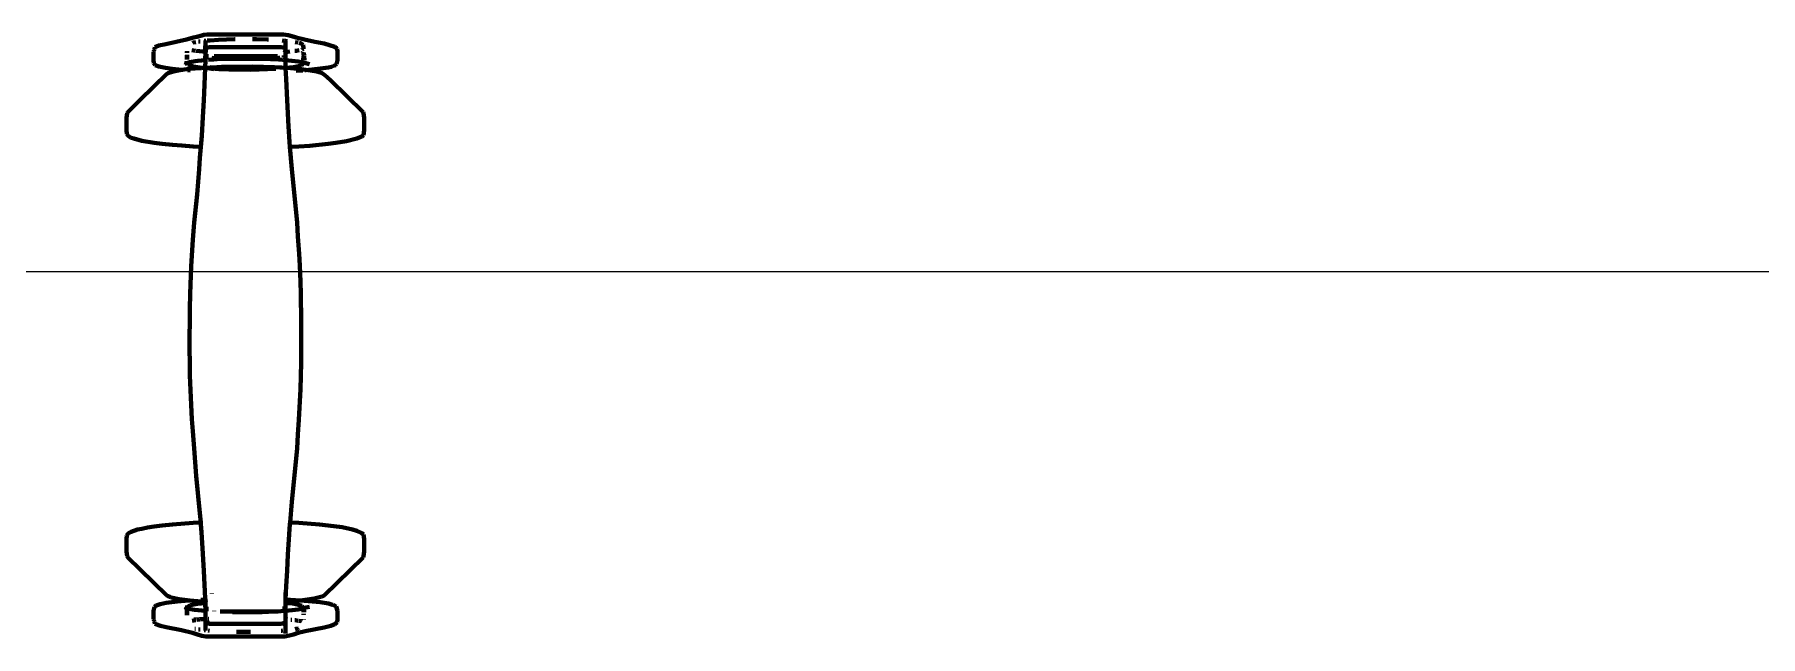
# Model space of a CAD drawing. Header units: millimetres. Extents: x 4307 to 31003, y 2809 to 20009.
# Drawn here: x 15368 to 15886, y 13000 to 13181 of the extents above; entities that cross this region are included whole.
import ezdxf

# ---------------------------------------------------------------- set-up
doc = ezdxf.new("R2010")
doc.units = ezdxf.units.MM
doc.layers.add('ProfileEdges', color=7, linetype='Continuous')

msp = doc.modelspace()

# ---------------------------------------------------------------- linework, layer by layer
msp.add_line((14569.22, 13109.79), (17092.49, 13109.79))
at = {"layer": 'ProfileEdges', "lineweight": 211}
for p, q in [((15407.29, 13178.04), (15405.22, 13177.61)), ((15407.29, 13178.04), (15413.46, 13179.38)), ((15413.46, 13179.38), (15415.57, 13179.95)), ((15415.45, 13178.5), (15415.28, 13178.44)), ((15415.45, 13178.5), (15416.29, 13178.63)), ((15416.56, 13180.23), (15415.57, 13179.95)), ((15418.14, 13180.64), (15416.56, 13180.23)), ((15417.07, 13178.76), (15417.59, 13178.84)), ((15418.14, 13180.64), (15418.71, 13180.75)), ((15418.71, 13180.75), (15419.73, 13180.88)), ((15419.15, 13179.01), (15418.78, 13178.98)), ((15419.15, 13179.01), (15419.14, 13176.14)), ((15419.15, 13179.09), (15419.15, 13179.01)), ((15419.29, 13179.02), (15419.15, 13179.01)), ((15419.28, 13176.28), (15419.15, 13179.01)), ((15420.56, 13179.13), (15419.68, 13179.05)), ((15419.73, 13180.88), (15442.61, 13180.88)), ((15420.56, 13179.13), (15423.11, 13179.31)), ((15427.86, 13179.48), (15423.11, 13179.31)), ((15428.08, 13179.48), (15427.86, 13179.48)), ((15433.34, 13179.48), (15434.53, 13179.46)), ((15437.69, 13179.39), (15434.53, 13179.46)), ((15438.06, 13179.37), (15437.69, 13179.39)), ((15442.25, 13179.05), (15442.77, 13179)), ((15444.01, 13180.69), (15442.61, 13180.88)), ((15443.05, 13178.98), (15443.21, 13178.96)), ((15443.21, 13178.96), (15443.16, 13176.56)), ((15443.21, 13179.09), (15443.21, 13178.96)), ((15443.21, 13178.96), (15443.71, 13178.91)), ((15444.01, 13180.69), (15445.79, 13180.19)), ((15445.79, 13180.19), (15446.45, 13180.02)), ((15446.13, 13178.61), (15447.02, 13178.46)), ((15448.86, 13179.38), (15446.45, 13180.02)), ((15447.88, 13178.19), (15447.26, 13178.4)), ((15448.51, 13177.75), (15447.88, 13178.19)), ((15448.51, 13177.75), (15448.63, 13176.65)), ((15452, 13178.68), (15448.86, 13179.38)), ((15452, 13178.68), (15454.78, 13178.17)), ((15454.78, 13178.17), (15458.04, 13177.19)), ((15403.71, 13175.89), (15403.58, 13175.66)), ((15403.58, 13175.66), (15403.58, 13173.19)), ((15403.67, 13172.27), (15403.58, 13173.19)), ((15403.71, 13175.89), (15403.8, 13176.26)), ((15403.8, 13176.26), (15403.89, 13176.49)), ((15404, 13177.06), (15403.89, 13176.49)), ((15405.22, 13177.61), (15404, 13177.06)), ((15413.61, 13172.48), (15413.58, 13172.35)), ((15413.61, 13172.92), (15413.61, 13172.48)), ((15413.64, 13175.71), (15413.62, 13175.82)), ((15413.63, 13174.74), (15413.62, 13173.36)), ((15413.64, 13175.71), (15413.64, 13175.43)), ((15413.72, 13175.85), (15413.72, 13175.41)), ((15413.72, 13174.75), (15413.72, 13173.37)), ((15413.87, 13172.38), (15413.76, 13172.93)), ((15414.52, 13172.61), (15413.87, 13172.38)), ((15416.14, 13172.92), (15414.52, 13172.61)), ((15416.19, 13176), (15415.08, 13176.21)), ((15416.14, 13172.92), (15416.9, 13173.03)), ((15418.39, 13175.76), (15416.43, 13175.97)), ((15416.9, 13173.03), (15419.14, 13173.23)), ((15419.16, 13175.7), (15418.39, 13175.76)), ((15418.82, 13176.15), (15419.16, 13175.85)), ((15419.11, 13171.01), (15419.17, 13173.14)), ((15419.16, 13176.08), (15419.14, 13176.14)), ((15419.16, 13175.7), (15419.14, 13173.23)), ((15419.14, 13173.23), (15419.17, 13173.24)), ((15419.14, 13173.23), (15419.17, 13173.14)), ((15419.21, 13176.04), (15419.16, 13176.08)), ((15419.19, 13175.98), (15419.16, 13175.92)), ((15419.16, 13175.92), (15419.16, 13175.85)), ((15419.16, 13175.85), (15419.16, 13175.7)), ((15419.16, 13175.85), (15419.24, 13175.84)), ((15419.31, 13175.69), (15419.16, 13175.7)), ((15419.17, 13173.24), (15419.48, 13173.27)), ((15419.17, 13173.14), (15419.36, 13173.04)), ((15419.37, 13173.07), (15419.17, 13173.14)), ((15419.17, 13173.14), (15419.3, 13172.93)), ((15419.19, 13175.98), (15419.21, 13176.04)), ((15419.29, 13175.93), (15419.19, 13175.98)), ((15419.19, 13175.98), (15419.24, 13175.84)), ((15419.28, 13176.28), (15419.21, 13176.04)), ((15419.24, 13175.84), (15419.3, 13175.79)), ((15419.24, 13175.84), (15419.3, 13175.83)), ((15419.47, 13176.97), (15419.28, 13176.28)), ((15419.29, 13175.93), (15419.28, 13176.28)), ((15419.36, 13175.83), (15419.29, 13175.93)), ((15419.3, 13175.83), (15419.29, 13175.93)), ((15419.3, 13175.79), (15419.3, 13175.83)), ((15419.3, 13175.79), (15419.36, 13175.78)), ((15419.36, 13175.75), (15419.3, 13175.79)), ((15419.31, 13175.69), (15419.3, 13175.79)), ((15419.31, 13175.6), (15419.31, 13175.69)), ((15419.35, 13175.68), (15419.31, 13175.69)), ((15420.41, 13177.11), (15419.47, 13176.97)), ((15419.54, 13175.03), (15419.54, 13173.37)), ((15421.56, 13173.4), (15420.11, 13173.31)), ((15420.41, 13177.11), (15441.94, 13177.1)), ((15421.49, 13173.15), (15421.56, 13173.4)), ((15421.56, 13173.4), (15421.82, 13174.35)), ((15422.56, 13173.46), (15421.56, 13173.4)), ((15421.82, 13174.35), (15440.81, 13174.35)), ((15422.56, 13173.46), (15427.54, 13173.58)), ((15427.54, 13173.58), (15431.06, 13173.61)), ((15431.06, 13173.61), (15436.18, 13173.56)), ((15436.18, 13173.56), (15441.08, 13173.36)), ((15441.08, 13173.36), (15440.81, 13174.35)), ((15441.08, 13173.36), (15442.32, 13173.31)), ((15441.14, 13173.15), (15441.08, 13173.36)), ((15441.94, 13177.1), (15442.94, 13176.93)), ((15442.72, 13174.14), (15442.71, 13174.59)), ((15443.01, 13173.26), (15442.85, 13173.29)), ((15442.96, 13175.66), (15442.88, 13175.66)), ((15442.88, 13175.51), (15442.96, 13175.66)), ((15442.88, 13172.57), (15443.01, 13173.26)), ((15443.06, 13175.85), (15442.89, 13175.81)), ((15443.01, 13175.76), (15442.89, 13175.74)), ((15443.16, 13176.56), (15442.93, 13176.67)), ((15442.93, 13176.61), (15443.16, 13176.56)), ((15443.16, 13176.56), (15442.94, 13176.93)), ((15442.96, 13175.66), (15443.01, 13175.76)), ((15443.17, 13175.68), (15442.96, 13175.66)), ((15443.07, 13175.76), (15443.01, 13175.76)), ((15443.01, 13173.26), (15443.18, 13173.92)), ((15443.19, 13173.24), (15443.01, 13173.26)), ((15443.11, 13175.86), (15443.06, 13175.85)), ((15443.07, 13175.76), (15443.06, 13175.85)), ((15443.17, 13176.07), (15443.11, 13175.86)), ((15443.16, 13176.56), (15443.21, 13176.14)), ((15443.2, 13176.11), (15443.17, 13176.07)), ((15443.17, 13176.07), (15443.17, 13175.9)), ((15443.17, 13175.68), (15443.17, 13175.9)), ((15443.86, 13175.72), (15443.17, 13175.68)), ((15443.2, 13174.24), (15443.17, 13175.68)), ((15443.18, 13174.13), (15443.2, 13174.24)), ((15443.18, 13173.92), (15443.18, 13174.13)), ((15443.18, 13173.92), (15443.19, 13173.24)), ((15443.19, 13173.24), (15443.19, 13173.1)), ((15446.99, 13172.77), (15443.19, 13173.24)), ((15443.19, 13173.1), (15443.23, 13171.13)), ((15443.21, 13176.14), (15443.2, 13176.11)), ((15443.86, 13175.72), (15444.55, 13175.8)), ((15446.05, 13175.98), (15446.5, 13176.04)), ((15446.5, 13176.04), (15447.3, 13176.19)), ((15446.99, 13172.77), (15448.41, 13172.47)), ((15448.09, 13176.34), (15448.22, 13176.37)), ((15448.46, 13172.51), (15448.15, 13172.58)), ((15448.41, 13172.47), (15448.15, 13172.58)), ((15448.63, 13176.56), (15448.22, 13176.37)), ((15448.37, 13171.96), (15448.45, 13172.46)), ((15448.39, 13175.37), (15448.48, 13175.65)), ((15448.5, 13175.63), (15448.39, 13175.37)), ((15448.41, 13172.47), (15448.45, 13172.46)), ((15448.45, 13172.46), (15448.46, 13172.51)), ((15448.72, 13172.33), (15448.45, 13172.46)), ((15448.45, 13172.46), (15448.95, 13172.35)), ((15448.46, 13172.51), (15448.51, 13172.78)), ((15448.95, 13172.35), (15448.46, 13172.51)), ((15448.55, 13173.21), (15448.59, 13174.61)), ((15448.59, 13174.8), (15448.61, 13175.49)), ((15448.65, 13176.59), (15448.63, 13176.65)), ((15448.63, 13176.56), (15448.65, 13176.59)), ((15448.74, 13175.32), (15448.78, 13174.73)), ((15448.79, 13174.59), (15448.89, 13173.21)), ((15448.92, 13172.75), (15448.95, 13172.35)), ((15458.04, 13177.19), (15458.55, 13176.81)), ((15458.48, 13172.02), (15458.78, 13173.19)), ((15458.55, 13176.81), (15458.68, 13176.58)), ((15458.78, 13175.66), (15458.68, 13176.58)), ((15458.78, 13173.19), (15458.78, 13175.66)), ((15407.6, 13169.06), (15399.56, 13161.26)), ((15403.67, 13172.27), (15404.14, 13171.71)), ((15405.18, 13171.27), (15404.14, 13171.71)), ((15405.18, 13171.27), (15407.22, 13170.85)), ((15409.15, 13170.59), (15407.22, 13170.85)), ((15407.6, 13169.06), (15407.97, 13169.27)), ((15408.53, 13169.48), (15407.97, 13169.27)), ((15409.64, 13169.83), (15408.53, 13169.48)), ((15411.97, 13170.3), (15409.15, 13170.59)), ((15409.64, 13169.83), (15411.61, 13170.22)), ((15411.61, 13170.22), (15411.97, 13170.3)), ((15411.97, 13170.3), (15412.14, 13170.29)), ((15412.14, 13170.29), (15414.29, 13170.57)), ((15412.14, 13170.29), (15412.37, 13170.27)), ((15413.55, 13172.33), (15413.01, 13172.06)), ((15413.54, 13172.26), (15413.01, 13172.06)), ((15413.34, 13171.8), (15413.54, 13172.26)), ((15413.87, 13172.38), (15413.54, 13172.26)), ((15413.54, 13172.26), (15413.55, 13172.33)), ((15413.58, 13172.35), (15413.55, 13172.33)), ((15413.97, 13171.85), (15413.87, 13172.38)), ((15413.87, 13170.16), (15414.73, 13170.09)), ((15415.45, 13171.3), (15413.97, 13171.85)), ((15417.91, 13170.84), (15414.29, 13170.57)), ((15418.24, 13170.89), (15415.45, 13171.3)), ((15418.24, 13170.89), (15417.91, 13170.84)), ((15418.71, 13170.85), (15418.24, 13170.89)), ((15419.1, 13170.91), (15418.71, 13170.85)), ((15418.77, 13163.35), (15419.1, 13170.91)), ((15419.1, 13170.91), (15419.11, 13171.01)), ((15419.22, 13170.91), (15419.1, 13170.91)), ((15421.09, 13170.66), (15419.67, 13170.78)), ((15421.13, 13171.01), (15419.75, 13170.94)), ((15421.09, 13170.66), (15421.04, 13170)), ((15421.04, 13169.95), (15421.04, 13170)), ((15421.13, 13171.01), (15421.09, 13170.66)), ((15423.29, 13170.49), (15421.09, 13170.66)), ((15421.18, 13171.64), (15421.13, 13171.01)), ((15424.01, 13171.16), (15421.13, 13171.01)), ((15426.23, 13170.36), (15423.29, 13170.49)), ((15424.01, 13171.16), (15433.33, 13171.26)), ((15426.23, 13170.36), (15432.82, 13170.31)), ((15432.82, 13170.31), (15440.27, 13170.56)), ((15439.89, 13171.11), (15433.33, 13171.26)), ((15441.5, 13171), (15439.89, 13171.11)), ((15441.5, 13171), (15441.44, 13171.64)), ((15443.24, 13170.94), (15441.5, 13171)), ((15443.24, 13170.83), (15442.87, 13170.8)), ((15443.23, 13171.13), (15443.21, 13170.99)), ((15443.21, 13170.99), (15443.24, 13170.94)), ((15443.81, 13170.91), (15443.24, 13170.94)), ((15443.24, 13170.94), (15443.24, 13170.83)), ((15443.81, 13170.91), (15443.24, 13170.83)), ((15443.24, 13170.83), (15443.37, 13167.61)), ((15443.67, 13161.18), (15443.37, 13167.61)), ((15443.81, 13170.91), (15443.93, 13170.9)), ((15444.54, 13170.96), (15443.93, 13170.9)), ((15443.93, 13170.9), (15448.61, 13170.44)), ((15445.09, 13171.02), (15444.54, 13170.96)), ((15447.11, 13171.35), (15445.09, 13171.02)), ((15446.42, 13170.02), (15448.43, 13170.14)), ((15448.04, 13171.64), (15447.11, 13171.35)), ((15448.04, 13171.64), (15448.37, 13171.96)), ((15448.61, 13170.44), (15449.98, 13170.24)), ((15448.72, 13172.33), (15448.97, 13172.06)), ((15448.95, 13172.35), (15448.97, 13172.06)), ((15450.42, 13172.04), (15448.95, 13172.35)), ((15449.03, 13170.18), (15449.4, 13170.2)), ((15449.98, 13170.24), (15450.27, 13170.25)), ((15449.98, 13170.24), (15452.59, 13169.84)), ((15450.27, 13170.25), (15453.76, 13170.65)), ((15454.01, 13169.43), (15452.59, 13169.84)), ((15456.12, 13171), (15453.76, 13170.65)), ((15454.01, 13169.43), (15454.92, 13168.84)), ((15456.71, 13167.22), (15454.92, 13168.84)), ((15457.01, 13171.22), (15456.12, 13171)), ((15457.96, 13171.57), (15457.01, 13171.22)), ((15458.21, 13171.71), (15457.96, 13171.57)), ((15458.21, 13171.71), (15458.48, 13172.02)), ((15418.77, 13163.35), (15418.69, 13161.18)), ((15456.71, 13167.22), (15466.48, 13157.62)), ((15395.52, 13155.85), (15395.72, 13157.29)), ((15395.87, 13157.61), (15395.72, 13157.29)), ((15399.56, 13161.26), (15395.87, 13157.61)), ((15418.69, 13161.18), (15418.43, 13156.06)), ((15443.67, 13161.18), (15444.09, 13153.29)), ((15466.63, 13157.29), (15466.48, 13157.62)), ((15466.63, 13157.29), (15466.83, 13155.85)), ((15395.52, 13152.17), (15395.52, 13155.85)), ((15395.61, 13151.08), (15395.52, 13152.17)), ((15418.12, 13150.53), (15418.43, 13156.06)), ((15444.55, 13147.19), (15444.09, 13153.29)), ((15466.61, 13150.74), (15466.83, 13152.18)), ((15466.83, 13155.85), (15466.83, 13152.18)), ((15395.61, 13151.08), (15395.91, 13150.6)), ((15395.91, 13150.6), (15396.1, 13150.41)), ((15396.1, 13150.41), (15396.9, 13149.93)), ((15396.9, 13149.93), (15397.66, 13149.66)), ((15397.66, 13149.66), (15400.09, 13149.02)), ((15403.76, 13148.39), (15400.09, 13149.02)), ((15406.17, 13148.09), (15403.76, 13148.39)), ((15409.28, 13147.78), (15406.17, 13148.09)), ((15412.06, 13147.55), (15409.28, 13147.78)), ((15415.51, 13147.28), (15412.06, 13147.55)), ((15417.82, 13147.19), (15415.51, 13147.28)), ((15417.53, 13143.93), (15417.82, 13147.19)), ((15417.82, 13147.19), (15418.12, 13150.53)), ((15447.17, 13147.26), (15444.55, 13147.15)), ((15444.55, 13147.19), (15444.55, 13147.15)), ((15444.55, 13147.15), (15445.11, 13140.46)), ((15447.17, 13147.26), (15450.46, 13147.47)), ((15450.46, 13147.47), (15456.06, 13148.05)), ((15458.34, 13148.35), (15456.06, 13148.05)), ((15458.34, 13148.35), (15461.54, 13148.94)), ((15461.54, 13148.94), (15464.59, 13149.65)), ((15464.59, 13149.65), (15466.15, 13150.32)), ((15466.15, 13150.32), (15466.61, 13150.74)), ((15417.32, 13140.53), (15417.53, 13143.93)), ((15417.32, 13140.53), (15416.66, 13132.87)), ((15445.11, 13140.46), (15445.94, 13132.52)), ((15415.75, 13124.52), (15416.66, 13132.87)), ((15446.66, 13124.46), (15445.94, 13132.52)), ((15415.75, 13124.52), (15415.35, 13119.26)), ((15446.92, 13120.27), (15446.66, 13124.46)), ((15414.86, 13111.41), (15415.35, 13119.26)), ((15447.27, 13115.08), (15446.92, 13120.27)), ((15414.58, 13103.11), (15414.86, 13111.41)), ((15447.27, 13115.08), (15447.46, 13111.62)), ((15447.67, 13106.73), (15447.46, 13111.62)), ((15447.77, 13103.11), (15447.67, 13106.73)), ((15414.45, 13098.6), (15414.58, 13103.11)), ((15447.92, 13094.75), (15447.77, 13103.11)), ((15414.4, 13086.49), (15414.45, 13098.6)), ((15447.92, 13094.75), (15447.94, 13090.6)), ((15447.92, 13086.44), (15447.94, 13090.6)), ((15414.4, 13086.49), (15414.45, 13082.37)), ((15447.9, 13082.37), (15447.92, 13086.34)), ((15447.92, 13086.34), (15447.92, 13086.44)), ((15414.54, 13078.55), (15414.45, 13082.37)), ((15447.67, 13074.46), (15447.9, 13082.37)), ((15414.86, 13069.78), (15414.54, 13078.55)), ((15447.23, 13065.27), (15447.67, 13074.46)), ((15415.09, 13065.51), (15414.86, 13069.78)), ((15415.35, 13061.93), (15415.09, 13065.51)), ((15447.23, 13065.27), (15446.92, 13060.93)), ((15415.35, 13061.93), (15415.75, 13056.67)), ((15446.66, 13056.73), (15446.92, 13060.93)), ((15415.75, 13056.67), (15416.44, 13048.5)), ((15445.94, 13048.67), (15446.66, 13056.73)), ((15416.44, 13048.5), (15417.53, 13037.27)), ((15445.11, 13040.73), (15445.94, 13048.67)), ((15444.59, 13034.5), (15445.11, 13040.73)), ((15400.09, 13032.64), (15398.83, 13032.37)), ((15401.83, 13033.01), (15400.09, 13032.64)), ((15401.83, 13033.01), (15403.76, 13033.26)), ((15403.76, 13033.26), (15406.17, 13033.56)), ((15409.28, 13033.88), (15406.17, 13033.56)), ((15409.28, 13033.88), (15415.51, 13034.38)), ((15417.77, 13034.47), (15415.51, 13034.38)), ((15417.53, 13037.27), (15417.77, 13034.47)), ((15417.77, 13034.47), (15417.82, 13033.92)), ((15417.82, 13033.92), (15418.03, 13031.61)), ((15418.21, 13034.48), (15417.83, 13034.47)), ((15444.09, 13027.9), (15444.55, 13034)), ((15444.56, 13034.5), (15444.39, 13034.51)), ((15444.55, 13034), (15444.59, 13034.5)), ((15447.17, 13034.4), (15444.59, 13034.5)), ((15453.39, 13033.93), (15447.17, 13034.4)), ((15456.06, 13033.6), (15453.39, 13033.93)), ((15456.06, 13033.6), (15460.24, 13033.05)), ((15463.34, 13032.39), (15460.24, 13033.05)), ((15395.61, 13030.58), (15395.52, 13029.48)), ((15395.52, 13029.48), (15395.52, 13025.81)), ((15395.91, 13031.06), (15395.61, 13030.58)), ((15396.1, 13031.25), (15395.91, 13031.06)), ((15396.1, 13031.25), (15396.9, 13031.72)), ((15398.83, 13032.37), (15396.9, 13031.72)), ((15418.43, 13025.14), (15418.03, 13031.61)), ((15444.09, 13027.9), (15443.86, 13024.93)), ((15464.59, 13032.01), (15463.34, 13032.39)), ((15466.15, 13031.34), (15464.59, 13032.01)), ((15466.15, 13031.34), (15466.61, 13030.91)), ((15466.61, 13030.91), (15466.83, 13029.48)), ((15466.83, 13025.81), (15466.83, 13029.48)), ((15395.72, 13024.37), (15395.52, 13025.81)), ((15395.72, 13024.37), (15395.87, 13024.04)), ((15399.56, 13020.4), (15395.87, 13024.04)), ((15418.43, 13025.14), (15418.69, 13020.05)), ((15443.67, 13020.02), (15443.86, 13024.93)), ((15466.48, 13024.04), (15454.78, 13012.6)), ((15466.63, 13024.37), (15466.48, 13024.04)), ((15466.83, 13025.81), (15466.63, 13024.37)), ((15407.6, 13012.6), (15399.56, 13020.4)), ((15418.69, 13020.02), (15418.69, 13020.05)), ((15419.06, 13011.74), (15418.69, 13020.02)), ((15443.42, 13015.45), (15443.67, 13020.02)), ((15407.6, 13012.6), (15407.97, 13012.39)), ((15407.97, 13012.39), (15408.53, 13012.17)), ((15408.53, 13012.17), (15408.91, 13012.03)), ((15408.91, 13012.03), (15411.28, 13011.55)), ((15421.12, 13013.1), (15421.13, 13013.25)), ((15443.22, 13011.36), (15443.42, 13015.45)), ((15443.22, 13011.36), (15443.23, 13013.54)), ((15453.8, 13012.16), (15451.78, 13011.67)), ((15454.01, 13012.23), (15453.8, 13012.16)), ((15454.01, 13012.23), (15454.78, 13012.6)), ((15403.87, 13009.17), (15403.58, 13008.01)), ((15403.58, 13005.53), (15403.58, 13008.01)), ((15404.4, 13009.63), (15403.87, 13009.17)), ((15405.6, 13010), (15404.4, 13009.63)), ((15405.6, 13010), (15407.37, 13010.4)), ((15410.7, 13010.78), (15407.37, 13010.4)), ((15414.05, 13011.09), (15410.7, 13010.78)), ((15412.85, 13011.26), (15411.28, 13011.55)), ((15414.5, 13011.12), (15412.85, 13011.26)), ((15413.59, 13008.75), (15413.01, 13009.13)), ((15413.01, 13009.13), (15413.56, 13008.89)), ((15413.56, 13008.89), (15413.34, 13009.39)), ((15413.58, 13008.85), (15413.56, 13008.89)), ((15413.58, 13008.85), (15413.77, 13008.68)), ((15413.58, 13008.85), (15413.86, 13008.76)), ((15413.59, 13008.75), (15413.58, 13008.85)), ((15413.61, 13008.72), (15413.59, 13008.75)), ((15413.69, 13008.69), (15413.61, 13008.72)), ((15413.61, 13008.57), (15413.63, 13006.74)), ((15413.82, 13008.59), (15413.72, 13008.02)), ((15413.72, 13006.71), (15413.72, 13008.02)), ((15413.86, 13008.76), (15413.84, 13008.67)), ((15413.93, 13009.19), (15413.86, 13008.76)), ((15413.86, 13008.76), (15414.19, 13008.62)), ((15413.86, 13008.59), (15413.92, 13008.54)), ((15414.14, 13009.4), (15413.93, 13009.19)), ((15414.5, 13011.12), (15414.05, 13011.09)), ((15414.68, 13009.67), (15414.14, 13009.4)), ((15415.85, 13008.31), (15414.19, 13008.62)), ((15414.53, 13011.12), (15414.5, 13011.12)), ((15419.09, 13010.73), (15414.53, 13011.12)), ((15416.8, 13010.08), (15414.68, 13009.67)), ((15419.16, 13008.03), (15415.85, 13008.31)), ((15416.8, 13010.08), (15419.09, 13010.33)), ((15419.07, 13011.34), (15417.77, 13011.29)), ((15419.06, 13011.74), (15419.07, 13011.34)), ((15419.77, 13011.37), (15419.07, 13011.34)), ((15419.07, 13011.34), (15419.09, 13010.73)), ((15419.09, 13010.73), (15419.09, 13010.33)), ((15419.22, 13010.71), (15419.09, 13010.73)), ((15419.09, 13010.33), (15419.21, 13010.34)), ((15419.09, 13010.33), (15419.16, 13008.03)), ((15419.16, 13008.03), (15419.21, 13010.34)), ((15419.22, 13007.99), (15419.16, 13008.03)), ((15419.16, 13008.03), (15419.17, 13007.63)), ((15419.16, 13007.49), (15419.17, 13007.57)), ((15419.16, 13007.4), (15419.16, 13007.49)), ((15419.16, 13007.4), (15419.16, 13005.55)), ((15419.17, 13007.63), (15419.22, 13007.99)), ((15419.17, 13007.57), (15419.17, 13007.63)), ((15419.21, 13010.34), (15419.22, 13010.71)), ((15419.21, 13010.34), (15419.73, 13010.4)), ((15419.22, 13010.71), (15419.23, 13011.04)), ((15419.68, 13010.68), (15419.22, 13010.71)), ((15419.22, 13007.99), (15419.28, 13008.42)), ((15419.49, 13007.96), (15419.22, 13007.99)), ((15419.28, 13008.42), (15419.49, 13008.48)), ((15419.82, 13010.67), (15419.68, 13010.68)), ((15419.89, 13008.6), (15420.09, 13008.65)), ((15419.94, 13008.46), (15420.1, 13008.46)), ((15421.76, 13008.04), (15421.79, 13007.94)), ((15440.09, 13007.83), (15423.62, 13007.83)), ((15429.34, 13007.58), (15427.33, 13007.62)), ((15429.34, 13007.58), (15431.06, 13007.58)), ((15431.06, 13007.58), (15436.18, 13007.63)), ((15440.09, 13007.83), (15436.18, 13007.63)), ((15440.09, 13007.83), (15440.81, 13007.83)), ((15440.84, 13007.95), (15440.81, 13007.83)), ((15440.9, 13007.83), (15440.81, 13007.83)), ((15442.8, 13007.98), (15440.9, 13007.83)), ((15442.26, 13008.42), (15442.4, 13008.42)), ((15442.27, 13008.72), (15442.52, 13008.72)), ((15442.8, 13007.98), (15442.76, 13008.15)), ((15442.86, 13007.99), (15442.8, 13007.98)), ((15442.81, 13007.89), (15442.8, 13007.98)), ((15443.22, 13010.34), (15442.94, 13010.36)), ((15442.95, 13008.55), (15442.98, 13008.54)), ((15442.97, 13010.74), (15443.22, 13010.76)), ((15443.06, 13008), (15442.98, 13008.54)), ((15443.06, 13008), (15442.98, 13007.99)), ((15443.01, 13011.37), (15443.22, 13011.36)), ((15443.18, 13008.01), (15443.06, 13008)), ((15443.18, 13007.28), (15443.06, 13008)), ((15443.22, 13009.3), (15443.18, 13008.01)), ((15445.19, 13008.17), (15443.18, 13008.01)), ((15443.18, 13007.28), (15443.18, 13008.01)), ((15443.2, 13006.95), (15443.18, 13007.28)), ((15443.2, 13006.95), (15443.2, 13005.97)), ((15443.22, 13010.76), (15443.22, 13011.36)), ((15443.22, 13011.36), (15446.18, 13011.23)), ((15443.22, 13010.76), (15445.61, 13010.88)), ((15443.22, 13010.34), (15443.22, 13010.76)), ((15443.23, 13010.07), (15443.22, 13010.34)), ((15445.33, 13010.16), (15443.22, 13010.34)), ((15443.23, 13010.07), (15443.22, 13009.3)), ((15446.99, 13008.43), (15445.19, 13008.17)), ((15445.33, 13010.16), (15447.06, 13009.85)), ((15447.65, 13011.1), (15445.61, 13010.88)), ((15447.65, 13011.1), (15446.18, 13011.23)), ((15448.49, 13008.75), (15446.99, 13008.43)), ((15447.06, 13009.85), (15448.14, 13009.48)), ((15449.07, 13011.26), (15447.65, 13011.1)), ((15453.63, 13010.59), (15447.65, 13011.1)), ((15448.46, 13008.91), (15448.14, 13009.48)), ((15448.46, 13008.91), (15448.49, 13008.75)), ((15448.72, 13008.87), (15448.49, 13008.75)), ((15448.54, 13008.49), (15448.63, 13008.02)), ((15448.63, 13007.59), (15448.63, 13008.02)), ((15448.63, 13006.85), (15448.63, 13007.09)), ((15448.72, 13008.87), (15448.97, 13009.13)), ((15448.77, 13008.85), (15448.72, 13008.87)), ((15448.75, 13007.12), (15448.75, 13006.87)), ((15448.77, 13008.85), (15448.8, 13008.88)), ((15448.79, 13008.5), (15448.77, 13007.59)), ((15450.42, 13009.16), (15448.8, 13008.88)), ((15448.8, 13008.88), (15448.97, 13009.13)), ((15448.8, 13008.88), (15448.8, 13008.81)), ((15449.07, 13011.26), (15451.78, 13011.67)), ((15453.63, 13010.59), (15456.12, 13010.19)), ((15456.12, 13010.19), (15457.31, 13009.85)), ((15457.31, 13009.85), (15457.54, 13009.78)), ((15458.46, 13009.29), (15457.54, 13009.78)), ((15458.78, 13008.01), (15458.46, 13009.29)), ((15458.78, 13005.53), (15458.78, 13008.01)), ((15403.71, 13005.3), (15403.58, 13005.53)), ((15403.71, 13005.3), (15403.8, 13004.94)), ((15403.8, 13004.94), (15403.89, 13004.71)), ((15404, 13004.14), (15403.89, 13004.71)), ((15404, 13004.14), (15404.3, 13004.01)), ((15405.66, 13003.51), (15404.3, 13004.01)), ((15405.66, 13003.51), (15407.42, 13003.08)), ((15411.99, 13002.16), (15407.42, 13003.08)), ((15415.33, 13001.43), (15411.99, 13002.16)), ((15415.17, 13004.98), (15416.15, 13005.17)), ((15415.69, 13005.38), (15416.3, 13005.43)), ((15416.3, 13005.41), (15415.69, 13005.38)), ((15416.15, 13002.6), (15416, 13002.62)), ((15416.15, 13005.17), (15416.25, 13005.19)), ((15416.54, 13005.45), (15417.37, 13005.53)), ((15417.42, 13005.46), (15416.55, 13005.42)), ((15416.63, 13005.26), (15417.46, 13005.42)), ((15417.58, 13002.37), (15417.07, 13002.45)), ((15417.61, 13005.55), (15418.66, 13005.64)), ((15417.87, 13005.49), (15417.9, 13005.49)), ((15417.9, 13005.49), (15418.66, 13005.64)), ((15419.16, 13005.55), (15417.9, 13005.49)), ((15419.15, 13002.17), (15418.78, 13002.21)), ((15419.14, 13005.22), (15419.16, 13005.26)), ((15419.14, 13005.22), (15419.16, 13004.93)), ((15419.15, 13002.17), (15419.16, 13004.79)), ((15419.15, 13002.1), (15419.15, 13002.17)), ((15419.24, 13002.16), (15419.15, 13002.17)), ((15419.2, 13005.55), (15419.16, 13005.55)), ((15419.16, 13005.55), (15419.16, 13005.26)), ((15419.16, 13005.26), (15419.21, 13005.28)), ((15419.21, 13005.26), (15419.16, 13004.93)), ((15419.21, 13005.26), (15419.16, 13005.26)), ((15419.16, 13004.93), (15419.16, 13004.79)), ((15419.16, 13004.79), (15419.22, 13004.55)), ((15419.49, 13005.55), (15419.2, 13005.55)), ((15419.23, 13005.46), (15419.2, 13005.38)), ((15419.2, 13005.38), (15419.21, 13005.28)), ((15419.38, 13005.45), (15419.21, 13005.26)), ((15419.21, 13005.28), (15419.21, 13005.26)), ((15419.47, 13004.22), (15419.22, 13004.55)), ((15419.38, 13005.45), (15419.49, 13005.55)), ((15419.38, 13005.45), (15419.52, 13005.46)), ((15420.42, 13004.09), (15419.47, 13004.22)), ((15419.53, 13005.57), (15419.49, 13005.55)), ((15419.6, 13004.5), (15419.7, 13004.44)), ((15420.35, 13004.44), (15419.7, 13004.44)), ((15420.04, 13005.48), (15420.17, 13005.48)), ((15420.38, 13002.03), (15420.04, 13002.07)), ((15420.15, 13005.6), (15420.09, 13005.6)), ((15420.38, 13002.03), (15420.41, 13002.03)), ((15441.94, 13004.1), (15420.42, 13004.09)), ((15431.18, 13001.66), (15428.47, 13001.7)), ((15432.67, 13001.7), (15431.18, 13001.66)), ((15441.94, 13004.1), (15443.05, 13004.4)), ((15441.94, 13002.03), (15442.04, 13002.04)), ((15442.04, 13002.04), (15442.42, 13002.08)), ((15442.85, 13002.13), (15443.21, 13002.16)), ((15443.17, 13005.49), (15443.04, 13005.5)), ((15443.05, 13004.4), (15443.07, 13004.41)), ((15443.05, 13004.4), (15443.06, 13004.19)), ((15443.17, 13005.3), (15443.07, 13004.41)), ((15443.07, 13004.06), (15443.21, 13002.74)), ((15443.2, 13005.88), (15443.17, 13005.49)), ((15443.17, 13005.49), (15443.17, 13005.3)), ((15443.8, 13005.45), (15443.17, 13005.49)), ((15443.21, 13002.74), (15443.17, 13005.3)), ((15443.2, 13005.97), (15443.2, 13005.88)), ((15443.21, 13002.16), (15443.21, 13002.74)), ((15443.21, 13002.16), (15443.83, 13002.23)), ((15443.21, 13002.1), (15443.21, 13002.16)), ((15443.21, 13002.1), (15443.23, 13001.23)), ((15444.77, 13005.34), (15445.07, 13005.3)), ((15446.05, 13005.19), (15446.21, 13005.17)), ((15446.43, 13002.6), (15446.13, 13002.55)), ((15447.04, 13005.02), (15446.21, 13005.17)), ((15447.15, 13002.75), (15446.43, 13002.6)), ((15449.12, 13001.88), (15446.96, 13001.43)), ((15447.15, 13002.75), (15447.25, 13002.79)), ((15447.88, 13004.87), (15447.16, 13005)), ((15447.88, 13004.87), (15448.07, 13004.81)), ((15448.63, 13005.36), (15448.63, 13005.5)), ((15448.71, 13005.55), (15448.71, 13005.49)), ((15448.74, 13005.38), (15448.71, 13005.49)), ((15454.78, 13003.03), (15449.12, 13001.88)), ((15454.78, 13003.03), (15456.86, 13003.52)), ((15456.86, 13003.52), (15458.06, 13004.01)), ((15458.68, 13004.61), (15458.06, 13004.01)), ((15458.68, 13004.61), (15458.78, 13005.53)), ((15415.33, 13001.43), (15416.83, 13000.9)), ((15418.14, 13000.55), (15416.83, 13000.9)), ((15418.14, 13000.55), (15418.71, 13000.44)), ((15419.33, 13000.35), (15418.71, 13000.44)), ((15419.73, 13000.31), (15419.33, 13000.35)), ((15443, 13000.35), (15419.73, 13000.31)), ((15444.45, 13000.65), (15443, 13000.35)), ((15444.45, 13000.65), (15445.64, 13000.94)), ((15445.64, 13000.94), (15446.96, 13001.43))]:
    msp.add_line(p, q, dxfattribs=at)

doc.saveas('drawing.dxf')
